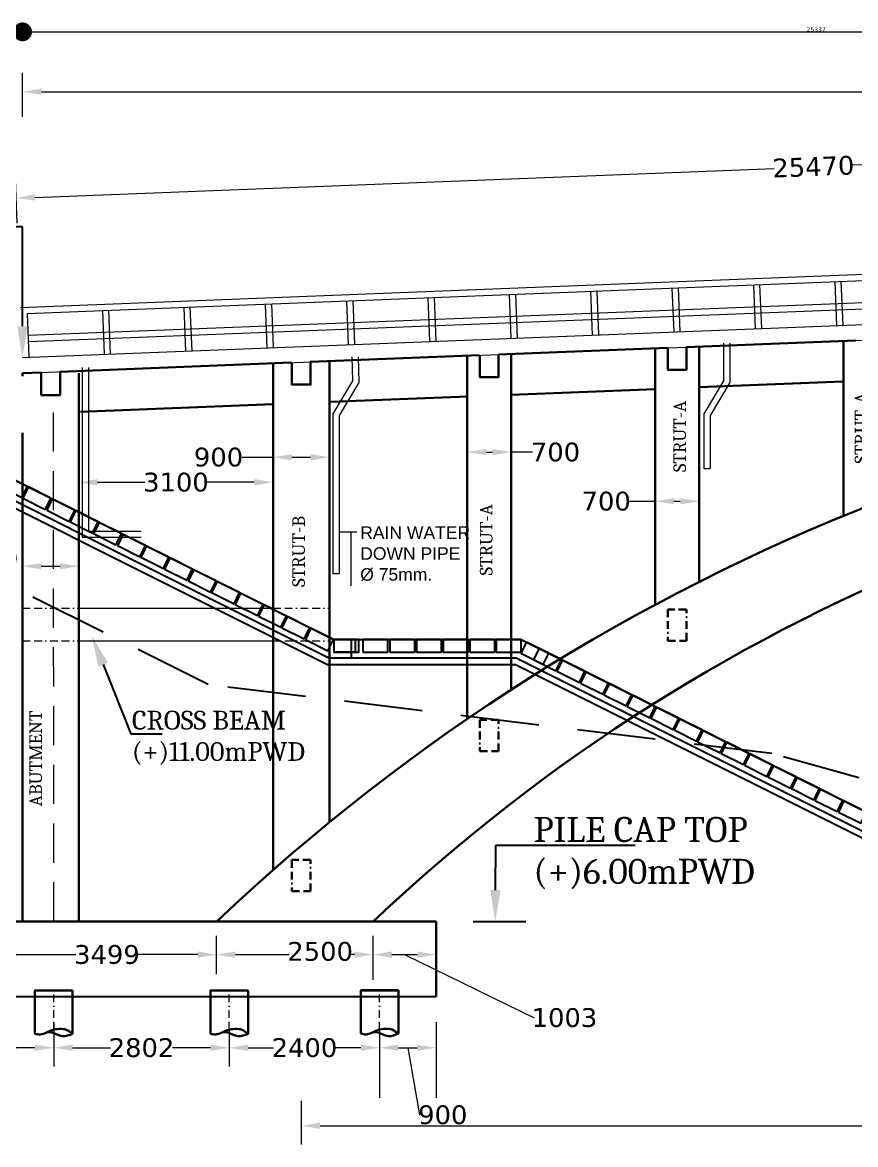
# Model space of a CAD drawing. Header units: millimetres. Extents: x 1475046 to 1606987, y -2702623 to -2509203.
# Drawn here: x 1492880 to 1506179, y -2527110 to -2509203 of the extents above; entities that cross this region are included whole.
import ezdxf
from ezdxf import colors
from ezdxf.entities.mleader import LeaderData, LeaderLine
from ezdxf.math import Vec2, Vec3

# ---------------------------------------------------------------- set-up
doc = ezdxf.new("R2010")
doc.units = ezdxf.units.MM
doc.header["$LTSCALE"] = 25
doc.header["$MEASUREMENT"] = 0
doc.header["$PDMODE"] = 3
for name, pattern in [('BORDER2', [0.875, 0.25, -0.125, 0.25, -0.125, 0, -0.125]), ('CENTER2', [1.125, 0.75, -0.125, 0.125, -0.125]), ('DASHED', [0.75, 0.5, -0.25]), ('DASHED2', [0.375, 0.25, -0.125])]:
    doc.linetypes.add(name, pattern=pattern)
doc.layers.get('0').update_dxf_attribs({"lineweight": 13})
doc.layers.get('Defpoints').update_dxf_attribs({"color": 230, "lineweight": 9})
for name, color, linetype, lineweight in [('COLUMN', 1, 'Continuous', 25), ('DIMEN', 8, 'Continuous', 9), ('grid', 114, 'CENTER2', 20), ('HAJ', 191, 'Continuous', 15), ('HOUSEP1', 7, 'Continuous', 15), ('PILE', 214, 'Continuous', 30), ('RALING', 234, 'Continuous', 18), ('Text-5', 6, 'Continuous', 9), ('WALL', 10, 'Continuous', 25)]:
    doc.layers.add(name, color=color, linetype=linetype, lineweight=lineweight)
doc.layers.add('homestead', color=210, linetype='Continuous')
doc.layers.add('SLOPEEARTH', color=3, linetype='Continuous')
doc.styles.get("Standard").update_dxf_attribs({"font": 'swissl.ttf'})
doc.styles.add('swis lt cn bt', font='verdana.ttf')
doc.linetypes.add('ZIGZAG', pattern='A,0.0001,-0.2,[131,ltypeshp.shx,S=0.2,R=0,X=-0.2,Y=0],-0.4,[131,ltypeshp.shx,S=0.2,R=180,X=0.2,Y=0],-0.2', length=0.8001)
doc.dimstyles.new('meter', dxfattribs={"dimtxt": 150, "dimasz": 5, "dimexe": 3, "dimexo": 4, "dimgap": 1, "dimtad": 1, "dimdec": 0, "dimzin": 0, "dimdsep": 46, "dimtxsty": 'swis lt cn bt', "dimblk": 'OBLIQUE', "dimcen": 3, "dimdle": 3, "dimclrd": 8, "dimclre": 8, "dimclrt": 7, "dimadec": 0, "dimazin": 0, "dimtfac": 1, "dimtdec": 0, "dimtofl": 0, "dimtmove": 1, "dimatfit": 2, "dimldrblk": 'OBLIQUE', "dimfxl": 1, "dimtolj": 1, "dimtzin": 0, "dimlwd": 9, "dimlwe": 9, "dimarcsym": 0})

# ---------------------------------------------------------------- blocks, each defined once
blk = doc.blocks.new('*D190')
at = {"layer": 'Defpoints', "color": 0, "ltscale": 100, "transparency": 16777216}
for p in [(1498479, -2524079), (1495979, -2524392), (1498479, -2524507)]:
    blk.add_point(p, dxfattribs=at)
at = {"layer": 'DIMEN', "color": 5, "lineweight": 9, "ltscale": 100, "transparency": 16777216}
for p, q in [((1495979, -2524388), (1495979, -2523779)), ((1498479, -2524479), (1498479, -2523779))]:
    blk.add_line(p, q, dxfattribs=at)
at = {"layer": 'DIMEN', "color": 8, "lineweight": 9, "ltscale": 100, "transparency": 16777216}
for p, q in [((1496279, -2524079), (1497136, -2524079)), ((1498179, -2524079), (1498127, -2524079))]:
    blk.add_line(p, q, dxfattribs=at)
at = {"layer": 'DIMEN', "color": 8, "ltscale": 100, "transparency": 16777216}
for points in [[(1496279, -2524029), (1496279, -2524129), (1495979, -2524079)], [(1498179, -2524029), (1498179, -2524129), (1498479, -2524079)]]:
    blk.add_solid(points, dxfattribs=at)
at = {"layer": 'DIMEN', "color": 7, "ltscale": 100, "transparency": 16777216, "insert": (1497632, -2524029), "char_height": 300, "attachment_point": 5, "style": 'swis lt cn bt'}
blk.add_mtext('\\A1;2500', dxfattribs=at)
blk = doc.blocks.new('_Oblique')
at = {"color": 0, "linetype": 'ByBlock', "lineweight": -2}
blk.add_line((-0.5, -0.5), (0.5, 0.5), dxfattribs=at)
blk = doc.blocks.new('*D191')
at = {"layer": 'Defpoints', "color": 0, "ltscale": 100, "transparency": 16777216}
for p in [(1499482, -2524079), (1498479, -2524239), (1499482, -2524244)]:
    blk.add_point(p, dxfattribs=at)
at = {"layer": 'DIMEN', "color": 5, "lineweight": 9, "ltscale": 100, "transparency": 16777216}
for p, q in [((1498479, -2524235), (1498479, -2523779)), ((1499482, -2524240), (1499482, -2523779))]:
    blk.add_line(p, q, dxfattribs=at)
at = {"layer": 'DIMEN', "color": 8, "lineweight": 9, "ltscale": 100, "transparency": 16777216}
for p, q in [((1498779, -2524079), (1499182, -2524079)), ((1498980, -2524079), (1501048, -2525086)), ((1501048, -2525086), (1501050, -2525086))]:
    blk.add_line(p, q, dxfattribs=at)
at = {"layer": 'DIMEN', "color": 8, "ltscale": 100, "transparency": 16777216}
for points in [[(1498779, -2524029), (1498779, -2524129), (1498479, -2524079)], [(1499182, -2524029), (1499182, -2524129), (1499482, -2524079)]]:
    blk.add_solid(points, dxfattribs=at)
at = {"layer": 'DIMEN', "color": 7, "ltscale": 100, "transparency": 16777216, "insert": (1501532, -2525086), "char_height": 300, "attachment_point": 5, "style": 'swis lt cn bt'}
blk.add_mtext('\\A1;1003', dxfattribs=at)
blk = doc.blocks.new('*D193')
at = {"layer": 'Defpoints', "color": 0, "ltscale": 100, "transparency": 16777216}
for p in [(1492480, -2524079), (1492480, -2524283), (1495979, -2524253)]:
    blk.add_point(p, dxfattribs=at)
at = {"layer": 'DIMEN', "color": 5, "lineweight": 9, "ltscale": 100, "transparency": 16777216}
for p, q in [((1492480, -2524279), (1492480, -2523779)), ((1495979, -2524249), (1495979, -2523779))]:
    blk.add_line(p, q, dxfattribs=at)
at = {"layer": 'DIMEN', "color": 8, "lineweight": 9, "ltscale": 100, "transparency": 16777216}
for p, q in [((1492780, -2524079), (1493734, -2524079)), ((1495679, -2524079), (1494725, -2524079))]:
    blk.add_line(p, q, dxfattribs=at)
at = {"layer": 'DIMEN', "color": 8, "ltscale": 100, "transparency": 16777216}
for points in [[(1492780, -2524029), (1492780, -2524129), (1492480, -2524079)], [(1495679, -2524029), (1495679, -2524129), (1495979, -2524079)]]:
    blk.add_solid(points, dxfattribs=at)
at = {"layer": 'DIMEN', "color": 7, "ltscale": 100, "transparency": 16777216, "insert": (1494229, -2524079), "char_height": 300, "attachment_point": 5, "style": 'swis lt cn bt'}
blk.add_mtext('\\A1;3499', dxfattribs=at)
blk = doc.blocks.new('*D194')
at = {"layer": 'Defpoints', "color": 0, "ltscale": 100, "transparency": 16777216}
for p in [(1492480, -2524750), (1493380, -2524750), (1492480, -2525565)]:
    blk.add_point(p, dxfattribs=at)
at = {"layer": 'DIMEN', "color": 5, "lineweight": 9, "ltscale": 100, "transparency": 16777216}
for p, q in [((1492480, -2525165), (1492480, -2525865)), ((1493380, -2525165), (1493380, -2525865))]:
    blk.add_line(p, q, dxfattribs=at)
at = {"layer": 'DIMEN', "color": 8, "lineweight": 9, "ltscale": 100, "transparency": 16777216}
blk.add_line((1493080, -2525565), (1492780, -2525565), dxfattribs=at)
at = {"layer": 'DIMEN', "color": 8, "ltscale": 100, "transparency": 16777216}
for points in [[(1492780, -2525515), (1492780, -2525615), (1492480, -2525565)], [(1493080, -2525515), (1493080, -2525615), (1493380, -2525565)]]:
    blk.add_solid(points, dxfattribs=at)
at = {"layer": 'DIMEN', "color": 7, "ltscale": 100, "transparency": 16777216, "insert": (1491821, -2525985), "char_height": 300, "attachment_point": 5, "style": 'swis lt cn bt'}
blk.add_mtext('\\A1;900', dxfattribs=at)
blk = doc.blocks.new('*D195')
at = {"layer": 'Defpoints', "color": 0, "ltscale": 100, "transparency": 16777216}
for p in [(1492880, -2517417), (1493780, -2517880), (1493780, -2517880)]:
    blk.add_point(p, dxfattribs=at)
at = {"layer": 'DIMEN', "color": 5, "lineweight": 9, "ltscale": 100, "transparency": 16777216}
for p, q in [((1492880, -2517421), (1492880, -2518680)), ((1493780, -2517880), (1493780, -2518680))]:
    blk.add_line(p, q, dxfattribs=at)
at = {"layer": 'DIMEN', "color": 8, "lineweight": 9, "ltscale": 100, "transparency": 16777216}
blk.add_line((1493180, -2517880), (1493480, -2517880), dxfattribs=at)
at = {"layer": 'DIMEN', "color": 8, "ltscale": 100, "transparency": 16777216}
for points in [[(1493180, -2517830), (1493180, -2517930), (1492880, -2517880)], [(1493480, -2517830), (1493480, -2517930), (1493780, -2517880)]]:
    blk.add_solid(points, dxfattribs=at)
at = {"layer": 'DIMEN', "color": 7, "ltscale": 100, "transparency": 16777216, "insert": (1492421, -2517755), "char_height": 300, "attachment_point": 5, "style": 'swis lt cn bt'}
blk.add_mtext('\\A1;900', dxfattribs=at)
blk = doc.blocks.new('*D196')
at = {"layer": 'Defpoints', "color": 0, "ltscale": 100, "transparency": 16777216}
for p in [(1496880, -2516541), (1496880, -2516814), (1493780, -2517902)]:
    blk.add_point(p, dxfattribs=at)
at = {"layer": 'DIMEN', "color": 5, "lineweight": 9, "ltscale": 100, "transparency": 16777216}
for p, q in [((1493780, -2517341), (1493780, -2515741)), ((1496880, -2516810), (1496880, -2515741))]:
    blk.add_line(p, q, dxfattribs=at)
at = {"layer": 'DIMEN', "color": 8, "lineweight": 9, "ltscale": 100, "transparency": 16777216}
for p, q in [((1494080, -2516541), (1494835, -2516541)), ((1496580, -2516541), (1495825, -2516541))]:
    blk.add_line(p, q, dxfattribs=at)
at = {"layer": 'DIMEN', "color": 8, "ltscale": 100, "transparency": 16777216}
for points in [[(1494080, -2516491), (1494080, -2516591), (1493780, -2516541)], [(1496580, -2516491), (1496580, -2516591), (1496880, -2516541)]]:
    blk.add_solid(points, dxfattribs=at)
at = {"layer": 'DIMEN', "color": 7, "ltscale": 100, "transparency": 16777216, "insert": (1495330, -2516541), "char_height": 300, "attachment_point": 5, "style": 'swis lt cn bt'}
blk.add_mtext('\\A1;3100', dxfattribs=at)
blk = doc.blocks.new('*D197')
at = {"layer": 'Defpoints', "color": 0, "ltscale": 100, "transparency": 16777216}
for p in [(1496880, -2516138), (1497780, -2516141), (1497780, -2516141)]:
    blk.add_point(p, dxfattribs=at)
at = {"layer": 'DIMEN', "color": 8, "lineweight": 9, "ltscale": 100, "transparency": 16777216}
for p, q in [((1496380, -2516141), (1496880, -2516141)), ((1497180, -2516141), (1497480, -2516141))]:
    blk.add_line(p, q, dxfattribs=at)
at = {"layer": 'DIMEN', "color": 5, "lineweight": 9, "ltscale": 100, "transparency": 16777216}
for p, q in [((1496880, -2516141), (1496880, -2516941)), ((1497780, -2516141), (1497780, -2516941))]:
    blk.add_line(p, q, dxfattribs=at)
at = {"layer": 'DIMEN', "color": 8, "ltscale": 100, "transparency": 16777216}
for points in [[(1497180, -2516091), (1497180, -2516191), (1496880, -2516141)], [(1497480, -2516091), (1497480, -2516191), (1497780, -2516141)]]:
    blk.add_solid(points, dxfattribs=at)
at = {"layer": 'DIMEN', "color": 7, "ltscale": 100, "transparency": 16777216, "insert": (1496010, -2516141), "char_height": 300, "attachment_point": 5, "style": 'swis lt cn bt'}
blk.add_mtext('\\A1;900', dxfattribs=at)
blk = doc.blocks.new('*D199')
at = {"layer": 'Defpoints', "color": 0, "ltscale": 100, "transparency": 16777216}
for p in [(1499980, -2516025), (1500680, -2516025), (1500680, -2516060)]:
    blk.add_point(p, dxfattribs=at)
at = {"layer": 'DIMEN', "color": 5, "lineweight": 9, "ltscale": 100, "transparency": 16777216}
for p, q in [((1499980, -2516029), (1499980, -2516860)), ((1500680, -2516029), (1500680, -2516860))]:
    blk.add_line(p, q, dxfattribs=at)
at = {"layer": 'DIMEN', "color": 8, "lineweight": 9, "ltscale": 100, "transparency": 16777216}
for p, q in [((1500280, -2516060), (1500380, -2516060)), ((1501023, -2516060), (1500680, -2516060))]:
    blk.add_line(p, q, dxfattribs=at)
at = {"layer": 'DIMEN', "color": 8, "ltscale": 100, "transparency": 16777216}
for points in [[(1500280, -2516010), (1500280, -2516110), (1499980, -2516060)], [(1500380, -2516010), (1500380, -2516110), (1500680, -2516060)]]:
    blk.add_solid(points, dxfattribs=at)
at = {"layer": 'DIMEN', "color": 7, "ltscale": 100, "transparency": 16777216, "insert": (1501389, -2516060), "char_height": 300, "attachment_point": 5, "style": 'swis lt cn bt'}
blk.add_mtext('\\A1;700', dxfattribs=at)
blk = doc.blocks.new('*D200')
at = {"layer": 'Defpoints', "color": 0, "ltscale": 100, "transparency": 16777216}
for p in [(1502980, -2516593), (1503680, -2516593), (1503680, -2516844)]:
    blk.add_point(p, dxfattribs=at)
at = {"layer": 'DIMEN', "color": 5, "lineweight": 9, "ltscale": 100, "transparency": 16777216}
for p, q in [((1502980, -2516597), (1502980, -2517644)), ((1503680, -2516597), (1503680, -2517644))]:
    blk.add_line(p, q, dxfattribs=at)
at = {"layer": 'DIMEN', "color": 8, "lineweight": 9, "ltscale": 100, "transparency": 16777216}
for p, q in [((1502564, -2516844), (1502980, -2516844)), ((1503280, -2516844), (1503380, -2516844))]:
    blk.add_line(p, q, dxfattribs=at)
at = {"layer": 'DIMEN', "color": 8, "ltscale": 100, "transparency": 16777216}
for points in [[(1503280, -2516794), (1503280, -2516894), (1502980, -2516844)], [(1503380, -2516794), (1503380, -2516894), (1503680, -2516844)]]:
    blk.add_solid(points, dxfattribs=at)
at = {"layer": 'DIMEN', "color": 7, "ltscale": 100, "transparency": 16777216, "insert": (1502198, -2516844), "char_height": 300, "attachment_point": 5, "style": 'swis lt cn bt'}
blk.add_mtext('\\A1;700', dxfattribs=at)
blk = doc.blocks.new('*D201')
at = {"layer": 'Defpoints', "color": 0, "ltscale": 100, "transparency": 16777216}
for p in [(1493380, -2525374), (1496182, -2525266), (1496182, -2525565)]:
    blk.add_point(p, dxfattribs=at)
at = {"layer": 'DIMEN', "color": 5, "lineweight": 9, "ltscale": 100, "transparency": 16777216}
for p, q in [((1493380, -2525378), (1493380, -2525865)), ((1496182, -2525270), (1496182, -2525865))]:
    blk.add_line(p, q, dxfattribs=at)
at = {"layer": 'DIMEN', "color": 8, "lineweight": 9, "ltscale": 100, "transparency": 16777216}
for p, q in [((1493680, -2525565), (1494285, -2525565)), ((1495882, -2525565), (1495277, -2525565))]:
    blk.add_line(p, q, dxfattribs=at)
at = {"layer": 'DIMEN', "color": 8, "ltscale": 100, "transparency": 16777216}
for points in [[(1493680, -2525515), (1493680, -2525615), (1493380, -2525565)], [(1495882, -2525515), (1495882, -2525615), (1496182, -2525565)]]:
    blk.add_solid(points, dxfattribs=at)
at = {"layer": 'DIMEN', "color": 7, "ltscale": 100, "transparency": 16777216, "insert": (1494781, -2525565), "char_height": 300, "attachment_point": 5, "style": 'swis lt cn bt'}
blk.add_mtext('\\A1;2802', dxfattribs=at)
blk = doc.blocks.new('*D202')
at = {"layer": 'Defpoints', "color": 0, "ltscale": 100, "transparency": 16777216}
for p in [(1496182, -2525325), (1498582, -2525325), (1498582, -2525565)]:
    blk.add_point(p, dxfattribs=at)
at = {"layer": 'DIMEN', "color": 5, "lineweight": 9, "ltscale": 100, "transparency": 16777216}
for p, q in [((1496182, -2525329), (1496182, -2525865)), ((1498582, -2525329), (1498582, -2525865))]:
    blk.add_line(p, q, dxfattribs=at)
at = {"layer": 'DIMEN', "color": 8, "lineweight": 9, "ltscale": 100, "transparency": 16777216}
for p, q in [((1496482, -2525565), (1496886, -2525565)), ((1498282, -2525565), (1497878, -2525565))]:
    blk.add_line(p, q, dxfattribs=at)
at = {"layer": 'DIMEN', "color": 8, "ltscale": 100, "transparency": 16777216}
for points in [[(1496482, -2525515), (1496482, -2525615), (1496182, -2525565)], [(1498282, -2525515), (1498282, -2525615), (1498582, -2525565)]]:
    blk.add_solid(points, dxfattribs=at)
at = {"layer": 'DIMEN', "color": 7, "ltscale": 100, "transparency": 16777216, "insert": (1497382, -2525565), "char_height": 300, "attachment_point": 5, "style": 'swis lt cn bt'}
blk.add_mtext('\\A1;2400', dxfattribs=at)
blk = doc.blocks.new('*D203')
at = {"layer": 'Defpoints', "color": 0, "ltscale": 100, "transparency": 16777216}
for p in [(1499482, -2525153), (1498582, -2525266), (1499482, -2525565)]:
    blk.add_point(p, dxfattribs=at)
at = {"layer": 'DIMEN', "color": 5, "lineweight": 9, "ltscale": 100, "transparency": 16777216}
for p, q in [((1499482, -2525157), (1499482, -2526365)), ((1498582, -2525270), (1498582, -2526365))]:
    blk.add_line(p, q, dxfattribs=at)
at = {"layer": 'DIMEN', "color": 8, "lineweight": 9, "ltscale": 100, "transparency": 16777216}
for p, q in [((1498882, -2525565), (1499182, -2525565)), ((1499032, -2525565), (1499219, -2526637)), ((1499219, -2526637), (1499221, -2526637))]:
    blk.add_line(p, q, dxfattribs=at)
at = {"layer": 'DIMEN', "color": 8, "ltscale": 100, "transparency": 16777216}
for points in [[(1498882, -2525515), (1498882, -2525615), (1498582, -2525565)], [(1499182, -2525515), (1499182, -2525615), (1499482, -2525565)]]:
    blk.add_solid(points, dxfattribs=at)
at = {"layer": 'DIMEN', "color": 7, "ltscale": 100, "transparency": 16777216, "insert": (1499590, -2526637), "char_height": 300, "attachment_point": 5, "style": 'swis lt cn bt'}
blk.add_mtext('\\A1;900', dxfattribs=at)
blk = doc.blocks.new('*D212')
at = {"layer": 'Defpoints', "color": 0, "ltscale": 100, "transparency": 16777216}
for p in [(1497330, -2523550), (1518343, -2523550), (1518343, -2526810)]:
    blk.add_point(p, dxfattribs=at)
at = {"layer": 'DIMEN', "color": 5, "lineweight": 9, "ltscale": 100, "transparency": 16777216}
for p, q in [((1497330, -2526410), (1497330, -2527110)), ((1518343, -2526410), (1518343, -2527110))]:
    blk.add_line(p, q, dxfattribs=at)
at = {"layer": 'DIMEN', "color": 8, "lineweight": 9, "ltscale": 100, "transparency": 16777216}
for p, q in [((1497630, -2526810), (1507211, -2526810)), ((1518043, -2526810), (1508462, -2526810))]:
    blk.add_line(p, q, dxfattribs=at)
at = {"layer": 'DIMEN', "color": 8, "ltscale": 100, "transparency": 16777216}
for points in [[(1497630, -2526760), (1497630, -2526860), (1497330, -2526810)], [(1518043, -2526760), (1518043, -2526860), (1518343, -2526810)]]:
    blk.add_solid(points, dxfattribs=at)
at = {"layer": 'DIMEN', "color": 7, "ltscale": 100, "transparency": 16777216, "insert": (1507836, -2526810), "char_height": 300, "attachment_point": 5, "style": 'swis lt cn bt'}
blk.add_mtext('\\A1;21013', dxfattribs=at)
blk = doc.blocks.new('*D214')
at = {"layer": 'Defpoints', "color": 0, "ltscale": 100, "transparency": 16777216}
for p in [(1502490, -2513863), (1526298, -2514113), (1526329, -2514113)]:
    blk.add_point(p, dxfattribs=at)
at = {"layer": 'DIMEN', "color": 8, "lineweight": 9, "ltscale": 100, "transparency": 16777216}
for p, q in [((1526329, -2513563), (1526329, -2513263)), ((1526329, -2513863), (1526329, -2514113)), ((1526329, -2514771), (1526329, -2514113)), ((1526329, -2514413), (1526329, -2514713))]:
    blk.add_line(p, q, dxfattribs=at)
at = {"layer": 'DIMEN', "color": 5, "lineweight": 9, "ltscale": 100, "transparency": 16777216}
for p, q in [((1525529, -2513863), (1527129, -2513863)), ((1526302, -2514113), (1527129, -2514113))]:
    blk.add_line(p, q, dxfattribs=at)
at = {"layer": 'DIMEN', "color": 8, "ltscale": 100, "transparency": 16777216}
for points in [[(1526279, -2513563), (1526379, -2513563), (1526329, -2513863)], [(1526279, -2514413), (1526379, -2514413), (1526329, -2514113)]]:
    blk.add_solid(points, dxfattribs=at)
at = {"layer": 'DIMEN', "color": 7, "ltscale": 100, "transparency": 16777216, "insert": (1526329, -2515136), "char_height": 300, "attachment_point": 5, "rotation": 90, "style": 'swis lt cn bt'}
blk.add_mtext('\\A1;250', dxfattribs=at)
blk = doc.blocks.new('*D221')
at = {"layer": 'Defpoints', "color": 0, "ltscale": 100, "transparency": 16777216}
for p in [(1543782, -2510309), (1492882, -2514550), (1543782, -2514550)]:
    blk.add_point(p, dxfattribs=at)
at = {"layer": 'DIMEN', "color": 5, "lineweight": 9, "ltscale": 100, "transparency": 16777216}
for p, q in [((1492882, -2510709), (1492882, -2510009)), ((1543782, -2510709), (1543782, -2510009))]:
    blk.add_line(p, q, dxfattribs=at)
at = {"layer": 'DIMEN', "color": 8, "lineweight": 9, "ltscale": 100, "transparency": 16777216}
for p, q in [((1493182, -2510309), (1517708, -2510309)), ((1543482, -2510309), (1518956, -2510309))]:
    blk.add_line(p, q, dxfattribs=at)
at = {"layer": 'DIMEN', "color": 8, "ltscale": 100, "transparency": 16777216}
for points in [[(1493182, -2510259), (1493182, -2510359), (1492882, -2510309)], [(1543482, -2510259), (1543482, -2510359), (1543782, -2510309)]]:
    blk.add_solid(points, dxfattribs=at)
at = {"layer": 'DIMEN', "color": 7, "ltscale": 100, "transparency": 16777216, "insert": (1518332, -2510309), "char_height": 300, "attachment_point": 5, "style": 'swis lt cn bt'}
blk.add_mtext('\\A1;50900', dxfattribs=at)
blk = doc.blocks.new('PL')
at = {"layer": 'PILE', "ltscale": 150, "elevation": 14790}
for points in [[(-355079, -506206), (-355079, -505168)], [(-354179, -506206), (-354179, -505258)]]:
    blk.add_lwpolyline(points, dxfattribs=at)
at = {"layer": 'PILE', "linetype": 'ZIGZAG', "ltscale": 3000, "elevation": 14790}
blk.add_lwpolyline([(-354179, -505258), (-354179, -505168), (-355079, -505168)], dxfattribs=at)
at = {"layer": 'PILE', "ltscale": 150}
for points, knots in [([(-355079, -506206, 14790), (-355015, -506169, 14790), (-354949, -506078, 14790), (-354567, -506087, 14790), (-354358, -506250, 14790), (-354222, -506216, 14790), (-354179, -506206, 14790)], [0, 0, 0, 0, 244.913721, 595.520561, 904.340696, 1047.311708, 1047.311708, 1047.311708, 1047.311708]), ([(-355079, -506206, 14790), (-354998, -506239, 14790), (-354828, -506308, 14790), (-354614, -506163, 14790), (-354511, -506170, 14790), (-354460, -506175, 14790)], [0, 0, 0, 0, 275.407679, 579.85691, 760.141617, 760.141617, 760.141617, 760.141617])]:
    blk.add_open_spline(points, degree=3, knots=knots, dxfattribs=at)
blk = doc.blocks.new('*D224')
at = {"layer": 'Defpoints', "color": 0, "ltscale": 100, "transparency": 16777216}
for p in [(1518231, -2511006), (1518331, -2513550), (1492880, -2514550)]:
    blk.add_point(p, dxfattribs=at)
at = {"layer": 'DIMEN', "color": 5, "lineweight": 9, "ltscale": 100, "transparency": 16777216}
for p, q in [((1518246, -2511406), (1518219, -2510706)), ((1492796, -2512405), (1492768, -2511706))]:
    blk.add_line(p, q, dxfattribs=at)
at = {"layer": 'DIMEN', "color": 8, "lineweight": 9, "ltscale": 100, "transparency": 16777216}
for p, q in [((1517931, -2511018), (1506132, -2511481)), ((1493080, -2511994), (1504879, -2511531))]:
    blk.add_line(p, q, dxfattribs=at)
at = {"layer": 'DIMEN', "color": 8, "ltscale": 100, "transparency": 16777216}
for points in [[(1517929, -2510968), (1517933, -2511068), (1518231, -2511006)], [(1493078, -2511944), (1493082, -2512044), (1492780, -2512006)]]:
    blk.add_solid(points, dxfattribs=at)
at = {"layer": 'DIMEN', "color": 7, "ltscale": 100, "transparency": 16777216, "insert": (1505505, -2511506), "char_height": 300, "attachment_point": 5, "rotation": 2.2489, "style": 'swis lt cn bt'}
blk.add_mtext('\\A1;25470', dxfattribs=at)
blk = doc.blocks.new('_Dot')
at = {"color": 0, "lineweight": -2}
blk.add_line((-0.5, 0), (-1, 0), dxfattribs=at)
at = {"color": 0, "const_width": 0.5}
blk.add_lwpolyline([(-0.25, 0, 1), (0.25, 0, 1)], format="xyb", close=True, dxfattribs=at)
blk = doc.blocks.new('*D323')
at = {"layer": 'Defpoints', "color": 0, "ltscale": 100, "transparency": 16777216}
for p in [(1518219, -2509353), (1492882, -2510009), (1518219, -2510706)]:
    blk.add_point(p, dxfattribs=at)
at = {"layer": 'SLOPEEARTH', "color": 5, "linetype": 'DASHED2', "lineweight": 9, "ltscale": 100, "transparency": 16777216}
for p, q in [((1492882, -2509378), (1492882, -2509350)), ((1518219, -2509378), (1518219, -2509350))]:
    blk.add_line(p, q, dxfattribs=at)
at = {"layer": 'SLOPEEARTH', "color": 8, "lineweight": 9, "ltscale": 100, "transparency": 16777216}
blk.add_line((1493182, -2509353), (1517919, -2509353), dxfattribs=at)
at = {"layer": 'SLOPEEARTH', "color": 8, "lineweight": 9, "ltscale": 100, "transparency": 16777216, "xscale": 300, "yscale": 300, "zscale": 300, "rotation": 180}
blk.add_blockref('_Dot', (1492882, -2509353), dxfattribs=at)
at = {"layer": 'SLOPEEARTH', "color": 8, "lineweight": 9, "ltscale": 100, "transparency": 16777216, "xscale": 300, "yscale": 300, "zscale": 300}
blk.add_blockref('_Dot', (1518219, -2509353), dxfattribs=at)
at = {"layer": 'SLOPEEARTH', "color": 7, "lineweight": -2, "ltscale": 100, "transparency": 16777216, "insert": (1505550, -2509315), "char_height": 70, "attachment_point": 5, "style": 'swis lt cn bt'}
blk.add_mtext('\\A1;25337', dxfattribs=at)

msp = doc.modelspace()

# ---------------------------------------------------------------- linework, layer by layer
at = {"ltscale": 100}
for p, q in [((1492879.9, -2514549.8), (1518343.1, -2513549.8)), ((1492889.7, -2514799.6), (1518352.9, -2513799.6)), ((1497433.9, -2523550.2), (1497329.9, -2523550.2)), ((1498478.9, -2523549.8), (1498478.9, -2523550.2))]:
    msp.add_line(p, q, dxfattribs=at)
at = {"layer": 'COLUMN', "lineweight": 30, "ltscale": 100}
for p, q in [((1503479.9, -2514383.7), (1506177.8, -2514277.8)), ((1505983.7, -2517085.5), (1505983.7, -2514285.4)), ((1500479.9, -2514501.6), (1503177.8, -2514395.6)), ((1500679.9, -2519858.5), (1500679.9, -2514493.7)), ((1502979.9, -2518502.1), (1502979.9, -2514403.4)), ((1503679.9, -2518138), (1503679.9, -2514375.9)), ((1493479, -2514776.5), (1497176.1, -2514631.3)), ((1496879.9, -2522730.7), (1496879.9, -2514642.9)), ((1497470.7, -2514619.7), (1500168.6, -2514513.8)), ((1497779.9, -2521968.9), (1497779.9, -2514607.6)), ((1499979.9, -2520324), (1499979.9, -2514521.2)), ((1492879.9, -2514799.8), (1493179.4, -2514788.3)), ((1492879.9, -2514799.8), (1493179.4, -2514788.3)), ((1492879.9, -2514849.9), (1492879.9, -2514799.8)), ((1493779.9, -2523549.8), (1493779.9, -2514799.7)), ((1503679.9, -2515025.4), (1505981.9, -2514935)), ((1497796, -2515257.5), (1499994.3, -2515171.1)), ((1500679.9, -2515144.2), (1502979.9, -2515053.9)), ((1493804.2, -2515414.2), (1496879.9, -2515293.4)), ((1492879.9, -2523549.8), (1492879.9, -2515750)), ((1492479.9, -2523551), (1499481.9, -2523549.6)), ((1499481.9, -2524749.6), (1499481.9, -2523549.6)), ((1492480.1, -2524751), (1499482.1, -2524749.6))]:
    msp.add_line(p, q, dxfattribs=at)
for points in [[(1503179.9, -2514395.5), (1503179.9, -2514745.5), (1503479.9, -2514745.5), (1503479.9, -2514383.7)], [(1497179.9, -2514631.2), (1497179.9, -2514981.2), (1497479.9, -2514981.2), (1497479.9, -2514619.4)], [(1500179.9, -2514513.3), (1500179.9, -2514863.3), (1500479.9, -2514863.3), (1500479.9, -2514501.6)], [(1493179.9, -2514788.2), (1493179.9, -2515149.8), (1493479.9, -2515149.8), (1493479.9, -2514776.5)]]:
    msp.add_lwpolyline(points, dxfattribs=at)
at = {"layer": 'COLUMN', "linetype": 'BORDER2', "lineweight": 30, "ltscale": 20}
for points in [[(1503179.9, -2519069.2), (1503479.9, -2519069.2), (1503479.9, -2518569.2), (1503179.9, -2518569.2)], [(1500179.9, -2520832.5), (1500479.9, -2520832.5), (1500479.9, -2520332.5), (1500179.9, -2520332.5)], [(1497179.9, -2523068.2), (1497479.9, -2523068.2), (1497479.9, -2522568.2), (1497179.9, -2522568.2)]]:
    msp.add_lwpolyline(points, close=True, dxfattribs=at)
at = {"layer": 'COLUMN', "lineweight": 30, "ltscale": 100}
for centre, radius, start, end in [((1518331, -2547161.2), 32511.5, 46.58536, 133.42874), ((1518332.7, -2544546.8), 28897.2, 46.61881, 133.39707)]:
    msp.add_arc(centre, radius, start, end, dxfattribs=at)
at = {"layer": 'homestead'}
msp.add_line((1500072.6, -2523549.8), (1500916.4, -2523549.8), dxfattribs=at)
at = {"layer": 'HOUSEP1', "linetype": 'DASHED2', "ltscale": 100}
msp.add_line((1493379.9, -2523549.8), (1493376.6, -2515149.8), dxfattribs=at)
at = {"layer": 'HOUSEP1', "ltscale": 100}
for p, q in [((1493779.9, -2522550.7), (1493779.9, -2516449.8)), ((1497934, -2517334.3), (1498215.6, -2517334.3)), ((1498128.4, -2518192.5), (1498129, -2517334.3)), ((1493779.9, -2518549.8), (1496879.9, -2518549.8)), ((1493779.9, -2519070.6), (1496879.9, -2519070.6)), ((1493679.9, -2524649.8), (1493079.9, -2524649.8)), ((1493079.9, -2524650.4), (1493679.9, -2524650.4)), ((1496481.9, -2524649.7), (1495881.9, -2524649.7)), ((1495881.9, -2524650.2), (1496481.9, -2524650.2)), ((1498881.9, -2524648.7), (1498281.9, -2524648.7)), ((1498281.9, -2524650.1), (1498881.9, -2524650.1))]:
    msp.add_line(p, q, dxfattribs=at)
at = {"layer": 'HOUSEP1', "linetype": 'BORDER2', "ltscale": 20}
for p, q in [((1492879.9, -2518549.8), (1493779.9, -2518549.8)), ((1496879.9, -2518549.8), (1497779.9, -2518549.8)), ((1492879.9, -2519070.6), (1493779.9, -2519070.6)), ((1496879.9, -2519070.6), (1497779.9, -2519070.6)), ((1493379.9, -2525276.2), (1493379.9, -2524649.7)), ((1493379.9, -2525276.2), (1493379.9, -2524649.7)), ((1496181.9, -2525276.1), (1496181.9, -2524649.7)), ((1496181.9, -2525276.1), (1496181.9, -2524649.7)), ((1498581.9, -2525275.2), (1498581.9, -2524648.7)), ((1498581.9, -2525275.2), (1498581.9, -2524648.7))]:
    msp.add_line(p, q, dxfattribs=at)
at = {"layer": 'PILE'}
for p, q in [((1493679.9, -2524650.3), (1493079.9, -2524650.3)), ((1496481.9, -2524650.2), (1495881.9, -2524650.2)), ((1498881.9, -2524649.2), (1498281.9, -2524649.2))]:
    msp.add_line(p, q, dxfattribs=at)
at = {"layer": 'RALING', "ltscale": 100}
for p, q in [((1492848.5, -2513750.5), (1518311.7, -2512750.2)), ((1492956.3, -2513846.2), (1518215.7, -2512854.4)), ((1492970.1, -2514195.9), (1518229.4, -2513204.1)), ((1492974, -2514295.8), (1518233.3, -2513304)), ((1504547.4, -2513391.1), (1504574.9, -2514090.5)), ((1504647.3, -2513387.1), (1504674.8, -2514086.6)), ((1505846.4, -2513340.1), (1505873.9, -2514039.5)), ((1505946.3, -2513336.2), (1505973.8, -2514035.6)), ((1499351.4, -2513595.1), (1499378.9, -2514294.5)), ((1499451.3, -2513591.1), (1499478.8, -2514290.6)), ((1500650.4, -2513544.1), (1500677.9, -2514243.5)), ((1500750.3, -2513540.1), (1500777.8, -2514239.6)), ((1501949.4, -2513493.1), (1501976.9, -2514192.5)), ((1502049.3, -2513489.2), (1502076.8, -2514188.6)), ((1503248.4, -2513442.1), (1503275.9, -2514141.5)), ((1503348.3, -2513438.1), (1503375.8, -2514137.6)), ((1495454.4, -2513748.1), (1495481.9, -2514447.5)), ((1495554.3, -2513744.2), (1495581.8, -2514443.6)), ((1496753.4, -2513697.1), (1496780.9, -2514396.5)), ((1496853.3, -2513693.2), (1496880.8, -2514392.6)), ((1498052.4, -2513646.1), (1498079.9, -2514345.5)), ((1498152.3, -2513642.1), (1498179.8, -2514341.6)), ((1492956.3, -2513846.2), (1492983.8, -2514545.6)), ((1494155.4, -2513799.1), (1494182.9, -2514498.6)), ((1494255.3, -2513795.2), (1494282.8, -2514494.6))]:
    msp.add_line(p, q, dxfattribs=at)
at = {"layer": 'SLOPEEARTH', "linetype": 'DASHED', "lineweight": -2, "ltscale": 100}
msp.add_lwpolyline([(1551843.1, -2514719.8), (1547843.1, -2514719.8), (1543843.1, -2517529.8), (1541843.1, -2520319.8), (1539843.1, -2520349.8), (1537843.1, -2522199.8), (1530843.1, -2522539.8), (1529843.1, -2522689.8), (1526843.1, -2523089.8), (1522843.1, -2523239.8), (1520843.1, -2523289.8), (1517843.1, -2523069.8), (1515843.1, -2522689.8), (1509843.1, -2522269.8), (1504843.1, -2520869.8), (1495843.1, -2519769.8), (1489843.1, -2516769.8), (1488843.1, -2515839.8), (1481843.1, -2515959.8)], dxfattribs=at)
at = {"layer": 'Text-5'}
for p, q in [((1493834, -2514709.3), (1493834, -2517418.9)), ((1493934, -2514707.3), (1493934, -2517318.9)), ((1497834, -2515442.3), (1497834, -2517996.2)), ((1497934, -2515469.8), (1497934, -2517996.2)), ((1503756.1, -2515449.8), (1503756.1, -2516321.4)), ((1503856.1, -2515477.3), (1503856.1, -2516321.4)), ((1503756.1, -2516321.4), (1503856.1, -2516321.4)), ((1493934, -2517318.9), (1494773.5, -2517318.9)), ((1493834, -2517418.9), (1494773.5, -2517418.9)), ((1497834, -2517996.2), (1497934, -2517996.2))]:
    msp.add_line(p, q, dxfattribs=at)
for points in [[(1504069.9, -2514320.2), (1504069.9, -2514921.6), (1503756.1, -2515449.8)], [(1504169.9, -2514320.2), (1504169.9, -2514949.1), (1503856.1, -2515477.3)], [(1498139.5, -2514539.5), (1498147.8, -2514921.6), (1497834, -2515449.8)], [(1498239.5, -2514539.5), (1498247.8, -2514949.1), (1497934, -2515477.3)], [(1493779.9, -2518549.8), (1496879.9, -2518549.8)]]:
    msp.add_lwpolyline(points, dxfattribs=at)
at = {"layer": 'WALL', "color": 6, "lineweight": 25}
for p, q in [((1498129.9, -2519049.8), (1498129.9, -2519349.8)), ((1500748.6, -2519449.8), (1510752.6, -2524451.8)), ((1500772.2, -2519349.8), (1510843.1, -2524385.2))]:
    msp.add_line(p, q, dxfattribs=at)
for points in [[(1490018.4, -2515137.5), (1497843.1, -2519049.8), (1500843.1, -2519049.8), (1510843.1, -2524049.8), (1525843.1, -2524049.8), (1535843.1, -2519049.8), (1538843.1, -2519049.8), (1546975, -2514983.9)], [(1500772.2, -2519349.8), (1497772.2, -2519349.8), (1489543.1, -2515235.2)], [(1489543.1, -2515347.1), (1497748.6, -2519449.8), (1500748.6, -2519449.8)], [(1497843.1, -2519049.8), (1498193.1, -2519049.8), (1498193.1, -2519249.8), (1497843.1, -2519249.8)]]:
    msp.add_lwpolyline(points, dxfattribs=at)
for points in [[(1492511.3, -2516607.6), (1492869.1, -2516786.5), (1492958.5, -2516607.6), (1492600.8, -2516428.7)], [(1492885.7, -2516794.7), (1493243.4, -2516973.6), (1493332.9, -2516794.7), (1492975.1, -2516615.9)], [(1493266.9, -2516985.4), (1493624.7, -2517164.3), (1493714.2, -2516985.4), (1493356.4, -2516806.5)], [(1493641.3, -2517172.5), (1493999, -2517351.4), (1494088.5, -2517172.5), (1493730.7, -2516993.7)], [(1494015.6, -2517359.7), (1494373.4, -2517538.6), (1494462.8, -2517359.7), (1494105, -2517180.8)], [(1494397.7, -2517550.8), (1494755.4, -2517729.6), (1494844.9, -2517550.8), (1494487.1, -2517371.9)], [(1494772, -2517737.9), (1495129.8, -2517916.8), (1495219.2, -2517737.9), (1494861.4, -2517559)], [(1495146.3, -2517925.1), (1495504.1, -2518104), (1495593.5, -2517925.1), (1495235.8, -2517746.2)], [(1495525.3, -2518114.6), (1495883.1, -2518293.5), (1495972.5, -2518114.6), (1495614.8, -2517935.7)], [(1495899.6, -2518301.7), (1496257.4, -2518480.6), (1496346.9, -2518301.7), (1495989.1, -2518122.9)], [(1496274, -2518488.9), (1496631.7, -2518667.8), (1496721.2, -2518488.9), (1496363.4, -2518310)], [(1496647.2, -2518675.5), (1497005, -2518854.4), (1497094.4, -2518675.5), (1496736.6, -2518496.6)], [(1497021.5, -2518862.7), (1497379.3, -2519041.6), (1497468.7, -2518862.7), (1497111, -2518683.8)], [(1497395.8, -2519049.8), (1497753.6, -2519228.7), (1497843.1, -2519049.8), (1497485.3, -2518871)], [(1497850, -2519250.3), (1498250, -2519250.3), (1498250, -2519050.3), (1497850, -2519050.3)], [(1498312.3, -2519250.3), (1498712.3, -2519250.3), (1498712.3, -2519050.3), (1498312.3, -2519050.3)], [(1498744.1, -2519250.3), (1499144.1, -2519250.3), (1499144.1, -2519050.3), (1498744.1, -2519050.3)], [(1499170.7, -2519250.3), (1499570.7, -2519250.3), (1499570.7, -2519050.3), (1499170.7, -2519050.3)], [(1499593.9, -2519250.3), (1499993.9, -2519250.3), (1499993.9, -2519050.3), (1499593.9, -2519050.3)], [(1500019.2, -2519250.3), (1500419.2, -2519250.3), (1500419.2, -2519050.3), (1500019.2, -2519050.3)], [(1500443.1, -2519249.8), (1500843.1, -2519249.8), (1500843.1, -2519049.8), (1500443.1, -2519049.8)], [(1500836.3, -2519270.1), (1501194.1, -2519448.9), (1501283.5, -2519270.1), (1500925.7, -2519091.2)], [(1501037.6, -2519370.7), (1501395.4, -2519549.6), (1501484.9, -2519370.7), (1501127.1, -2519191.9)], [(1501412, -2519557.9), (1501769.7, -2519736.8), (1501859.2, -2519557.9), (1501501.4, -2519379)], [(1501786.3, -2519745.1), (1502144.1, -2519924), (1502233.5, -2519745.1), (1501875.7, -2519566.2)], [(1502160.6, -2519932.2), (1502518.4, -2520111.1), (1502607.8, -2519932.2), (1502250.1, -2519753.3)], [(1502535, -2520119.4), (1502892.7, -2520298.3), (1502982.2, -2520119.4), (1502624.4, -2519940.5)], [(1502909.3, -2520306.6), (1503267.1, -2520485.4), (1503356.5, -2520306.6), (1502998.7, -2520127.7)], [(1503283.6, -2520493.7), (1503641.4, -2520672.6), (1503730.8, -2520493.7), (1503373.1, -2520314.8)], [(1503657.9, -2520680.9), (1504015.7, -2520859.8), (1504105.2, -2520680.9), (1503747.4, -2520502)], [(1504032.3, -2520868.1), (1504390, -2521046.9), (1504479.5, -2520868.1), (1504121.7, -2520689.2)], [(1504406.6, -2521055.2), (1504764.4, -2521234.1), (1504853.8, -2521055.2), (1504496, -2520876.3)], [(1504780.9, -2521242.4), (1505138.7, -2521421.3), (1505228.1, -2521242.4), (1504870.4, -2521063.5)], [(1505155.3, -2521429.5), (1505513, -2521608.4), (1505602.5, -2521429.5), (1505244.7, -2521250.7)], [(1505529.6, -2521616.7), (1505887.4, -2521795.6), (1505976.8, -2521616.7), (1505619, -2521437.8)], [(1505903.9, -2521803.9), (1506261.7, -2521982.8), (1506351.1, -2521803.9), (1505993.4, -2521625)]]:
    msp.add_lwpolyline(points, close=True, dxfattribs=at)

# ---------------------------------------------------------------- block references
at = {"layer": 'PILE', "xscale": -0.6666666666666665, "yscale": 0.6666666666666665, "zscale": 0.6666666666666665}
for p in [(1256960.5, -2187870.1, -9859.8), (1259762.5, -2187870.1, -9859.8), (1262162.5, -2187869.1, -9859.8)]:
    msp.add_blockref('PL', p, dxfattribs=at)

# ---------------------------------------------------------------- texts
at = {"layer": 'DIMEN', "ltscale": 100, "char_height": 200, "width": 12349.105, "attachment_point": 7, "rotation": 90}
for s, insert in [('\\pxt0.11905;{\\fCambria|b0|i0|c0|p18;STRUT-A}', (1506368.5, -2516245.1)), ('\\pxt0.11905;{\\fCambria|b0|i0|c0|p18;STRUT-A}', (1503474.1, -2516378.9)), ('\\pxt0.11905;{\\fCambria|b0|i0|c0|p18;STRUT-A}', (1500384.4, -2518028.3)), ('\\pxt0.11905;{\\fCambria|b0|i0|c0|p18;STRUT-B}', (1497389.8, -2518210.3)), ('\\pxt0.11905;{\\fCambria|b0|i0|c0|p18;ABUTMENT}', (1493194.4, -2521714.8))]:
    msp.add_mtext(s, dxfattribs=dict(at, insert=insert))
at = {"layer": 'DIMEN', "ltscale": 100, "width": 4376.386, "attachment_point": 7}
for s, insert, char_height in [('\\pxt0.11905;{\\fCambria|b0|i0|c0|p18;CROSS BEAM\\P(+)11.00mPWD }', (1494627.9, -2521052.8), 300), ('\\pxt0.11905;{\\fCambria|b0|i0|c0|p18;PILE CAP TOP (+)6.00mPWD }', (1501037.4, -2523036.1), 400)]:
    msp.add_mtext(s, dxfattribs=dict(at, insert=insert, char_height=char_height))
at = {"layer": 'HAJ', "ltscale": 15, "insert": (1498272.1, -2518119), "char_height": 200, "width": 12349.105, "attachment_point": 7}
msp.add_mtext('\\pxt0.16001;{\\fArial|b0|i0|c0|p34;RAIN WATER\\PDOWN PIPE\\P%%C 75mm.}', dxfattribs=at)

# ---------------------------------------------------------------- dimensions: what is measured, and where the dimension line sits
at = {"layer": 'DIMEN', "ltscale": 100}
for base, p1, p2, override, picture, middle in [((1543781.9, -2510309.2), (1492881.9, -2514550), (1543781.9, -2514549.8), {"dimtxt": 300, "dimasz": 300, "dimexe": 300, "dimtad": 0, "dimpost": '', "dimsah": 1, "dimdle": 20, "dimclre": 5, "dimfxl": 400, "dimfxlon": 1}, '*D221', (1518331.9, -2510309.2)), ((1496879.9, -2516541.2), (1493779.9, -2517902.2), (1496879.9, -2516813.6), {"dimtxt": 300, "dimasz": 300, "dimexe": 800, "dimtad": 0, "dimpost": '', "dimsah": 1, "dimdle": 300, "dimclre": 5, "dimfxl": 800, "dimfxlon": 1}, '*D196', (1495329.9, -2516541.2)), ((1518343.1, -2526809.7), (1497329.9, -2523550.2), (1518343.1, -2523549.8), {"dimtxt": 300, "dimasz": 300, "dimexe": 300, "dimtad": 0, "dimpost": '', "dimsah": 1, "dimdle": 20, "dimclre": 5, "dimfxl": 400, "dimfxlon": 1}, '*D212', (1507836.5, -2526809.7)), ((1492479.9, -2524078.7), (1495978.9, -2524252.8), (1492479.9, -2524282.9), {"dimtxt": 300, "dimasz": 300, "dimexe": 300, "dimtad": 0, "dimpost": '', "dimsah": 1, "dimdle": 20, "dimclre": 5, "dimfxl": 400, "dimfxlon": 1}, '*D193', (1494229.4, -2524078.7)), ((1496181.9, -2525564.9), (1493379.9, -2525374.4), (1496181.9, -2525265.7), {"dimtxt": 300, "dimasz": 300, "dimexe": 300, "dimtad": 0, "dimpost": '', "dimsah": 1, "dimdle": 20, "dimclre": 5, "dimfxl": 400, "dimfxlon": 1}, '*D201', (1494780.9, -2525564.9)), ((1498581.9, -2525564.9), (1496181.9, -2525324.9), (1498581.9, -2525324.9), {"dimtxt": 300, "dimasz": 300, "dimexe": 300, "dimtad": 0, "dimpost": '', "dimsah": 1, "dimdle": 20, "dimclre": 5, "dimfxl": 400, "dimfxlon": 1}, '*D202', (1497381.9, -2525564.9))]:
    dim = msp.add_linear_dim(base=base, p1=p1, p2=p2, dimstyle='meter', override=override, dxfattribs=at)
    dim.commit()
    dim.dimension.update_dxf_attribs({"geometry": picture, "text_midpoint": middle})
dim = msp.add_aligned_dim(p1=(1492879.9, -2514549.8), p2=(1518330.6, -2513550.4), distance=2546.1, dimstyle='meter', override={"dimtxt": 300, "dimasz": 300, "dimexe": 300, "dimtad": 0, "dimpost": '', "dimsah": 1, "dimdle": 20, "dimclre": 5, "dimfxl": 400, "dimfxlon": 1}, dxfattribs=at)
dim.commit()
dim.dimension.update_dxf_attribs({"geometry": '*D224', "text_midpoint": (1505505.3, -2511506)})
dim = msp.add_linear_dim(base=(1526328.7, -2514113.3), p1=(1502490.5, -2513863.3), p2=(1526298.2, -2514113.3), angle=90, dimstyle='meter', override={"dimtxt": 300, "dimasz": 300, "dimexe": 800, "dimtad": 0, "dimpost": '', "dimsah": 1, "dimdle": 300, "dimclre": 5, "dimfxl": 800, "dimfxlon": 1}, dxfattribs=at)
dim.commit()
dim.dimension.update_dxf_attribs({"geometry": '*D214', "text_midpoint": (1526727.2, -2515136), "dimtype": 160})
for base, p1, p2, override, picture, middle in [((1500679.9, -2516060), (1499979.9, -2516024.6), (1500679.9, -2516024.6), {"dimtxt": 300, "dimasz": 300, "dimexe": 800, "dimtad": 0, "dimpost": '', "dimsah": 1, "dimdle": 300, "dimclre": 5, "dimfxl": 800, "dimfxlon": 1}, '*D199', (1501388.7, -2516035.3)), ((1497779.9, -2516141.2), (1496879.9, -2516138.2), (1497779.9, -2516141.1), {"dimtxt": 300, "dimasz": 300, "dimexe": 800, "dimtad": 0, "dimpost": '', "dimsah": 1, "dimdle": 300, "dimclre": 5, "dimfxl": 800, "dimfxlon": 1}, '*D197', (1496010.1, -2516371.7)), ((1503679.9, -2516843.9), (1502979.9, -2516593.1), (1503679.9, -2516593.1), {"dimtxt": 300, "dimasz": 300, "dimexe": 800, "dimtad": 0, "dimpost": '', "dimsah": 1, "dimdle": 300, "dimclre": 5, "dimfxl": 800, "dimfxlon": 1}, '*D200', (1502198.1, -2516833.1)), ((1493779.9, -2517879.6), (1492879.9, -2517417.3), (1493779.9, -2517879.6), {"dimtxt": 300, "dimasz": 300, "dimexe": 800, "dimtad": 0, "dimpost": '', "dimsah": 1, "dimdle": 300, "dimclre": 5, "dimfxl": 800, "dimfxlon": 1}, '*D195', (1492421.2, -2517755.3)), ((1498478.9, -2524078.7), (1495978.9, -2524391.8), (1498478.9, -2524506.6), {"dimtxt": 300, "dimasz": 300, "dimexe": 300, "dimtad": 0, "dimpost": '', "dimsah": 1, "dimdle": 20, "dimclre": 5, "dimfxl": 400, "dimfxlon": 1}, '*D190', (1497631.7, -2524029.4)), ((1499481.9, -2524078.7), (1498478.9, -2524238.7), (1499481.9, -2524244.4), {"dimtxt": 300, "dimasz": 300, "dimexe": 300, "dimtad": 0, "dimpost": '', "dimsah": 1, "dimdle": 20, "dimclre": 5, "dimfxl": 400, "dimfxlon": 1}, '*D191', (1501050.6, -2525085.8)), ((1492479.9, -2525564.9), (1493379.9, -2524750.3), (1492479.9, -2524750.3), {"dimtxt": 300, "dimasz": 300, "dimexe": 300, "dimtad": 0, "dimpost": '', "dimsah": 1, "dimdle": 20, "dimclre": 5, "dimfxl": 400, "dimfxlon": 1}, '*D194', (1491820.6, -2525984.8)), ((1499482.1, -2525564.9), (1498581.9, -2525265.6), (1499482.1, -2525153.3), {"dimtxt": 300, "dimasz": 300, "dimexe": 800, "dimtad": 0, "dimpost": '', "dimsah": 1, "dimdle": 300, "dimclre": 5, "dimfxl": 800, "dimfxlon": 1}, '*D203', (1499221.7, -2526636.8))]:
    dim = msp.add_linear_dim(base=base, p1=p1, p2=p2, dimstyle='meter', override=override, dxfattribs=at)
    dim.commit()
    dim.dimension.update_dxf_attribs({"geometry": picture, "text_midpoint": middle, "dimtype": 160})
at = {"layer": 'SLOPEEARTH', "lineweight": -2, "ltscale": 100}
dim = msp.add_linear_dim(base=(1518218.9, -2509352.8), p1=(1492881.9, -2510009.2), p2=(1518218.9, -2510706.5), dimstyle='meter', override={"dimtxt": 70, "dimasz": 300, "dimpost": '', "dimblk": 'Dot', "dimclre": 5, "dimfxl": 25, "dimfxlon": 1}, dxfattribs=at)
dim.commit()
dim.dimension.update_dxf_attribs({"geometry": '*D323', "text_midpoint": (1505550.4, -2509315.3)})

# ---------------------------------------------------------------- leaders
at = {"layer": 'grid', "linetype": 'ByBlock', "lineweight": 0, "ltscale": 100}
ml = msp.add_multileader_mtext('Standard', dxfattribs=at)
ml.set_content('', color=256)
ml.set_leader_properties()
ml.build(insert=Vec2(0, 0))
ml.multileader.update_dxf_attribs({"text_right_attachment_type": 6, "dogleg_length": 500, "arrow_head_size": 500})
ctx = ml.context
ctx.base_point, ctx.char_height, ctx.arrow_head_size, ctx.landing_gap_size, ctx.plane_origin = Vec3(1492379.7, -2512464.8), 0.18, 500, 0.09, Vec3(1492879.9, -2514549.8)
ctx.right_attachment, ctx.text_align_type = 6, 2
notes = []
notes.append((ctx, [(0, (1, 1, 0), (1492879.9, -2512464.9), (-1, 0), 500, [(0, [(1492879.9, -2514549.8)], 0, [])])]))
ctx.mtext.insert, ctx.mtext.alignment, ctx.mtext.flow_direction = Vec3(1492379.8, -2512464.7), 3, 5
ml = msp.add_multileader_mtext('Standard', dxfattribs=at)
ml.set_content('', color=256)
ml.set_leader_properties()
ml.build(insert=Vec2(0, 0))
ml.multileader.update_dxf_attribs({"text_right_attachment_type": 6, "dogleg_length": 500, "arrow_head_size": 500})
ctx = ml.context
ctx.base_point, ctx.char_height, ctx.arrow_head_size, ctx.landing_gap_size, ctx.plane_origin = Vec3(1495110, -2520557), 0.18, 500, 0.09, Vec3(1493970.1, -2518726.9)
ctx.right_attachment = 6
notes.append((ctx, [(0, (1, 1, 0), (1494610, -2520557), (1, 0), 500, [(0, [(1493983.3, -2518986.5)], 0, [])])]))
ctx.mtext.insert, ctx.mtext.flow_direction = Vec3(1495110.1, -2520556.9), 5
ml = msp.add_multileader_mtext('Standard', dxfattribs=at)
ml.set_content('', color=256)
ml.set_leader_properties()
ml.build(insert=Vec2(0, 0))
ml.multileader.update_dxf_attribs({"text_right_attachment_type": 6, "dogleg_length": 500, "arrow_head_size": 500})
ctx = ml.context
ctx.base_point, ctx.char_height, ctx.arrow_head_size, ctx.landing_gap_size, ctx.plane_origin = Vec3(1502659.9, -2522334), 0.18, 500, 0.09, Vec3(1500427.1, -2523166.8)
ctx.right_attachment = 6
notes.append((ctx, [(0, (1, 1, 0), (1500438, -2522334), (1, 0), 2221.9, [(0, [(1500427.1, -2523549.6)], 0, [])])]))
ctx.mtext.insert, ctx.mtext.flow_direction = Vec3(1502660, -2522333.9), 5
for ctx, leaders in notes:
    for number, flags, end, landing, length, lines in leaders:
        leader = LeaderData()
        leader.index, (leader.has_last_leader_line, leader.has_dogleg_vector, leader.attachment_direction) = number, flags
        leader.last_leader_point, leader.dogleg_vector, leader.dogleg_length = Vec3(end), Vec3(landing), length
        for number, points, colour, breaks in lines:
            line = LeaderLine()
            line.index, line.vertices, line.color, line.breaks = number, Vec3.list(points), colors.encode_raw_color(colour), breaks
            leader.lines.append(line)
        ctx.leaders.append(leader)

doc.saveas('drawing.dxf')
